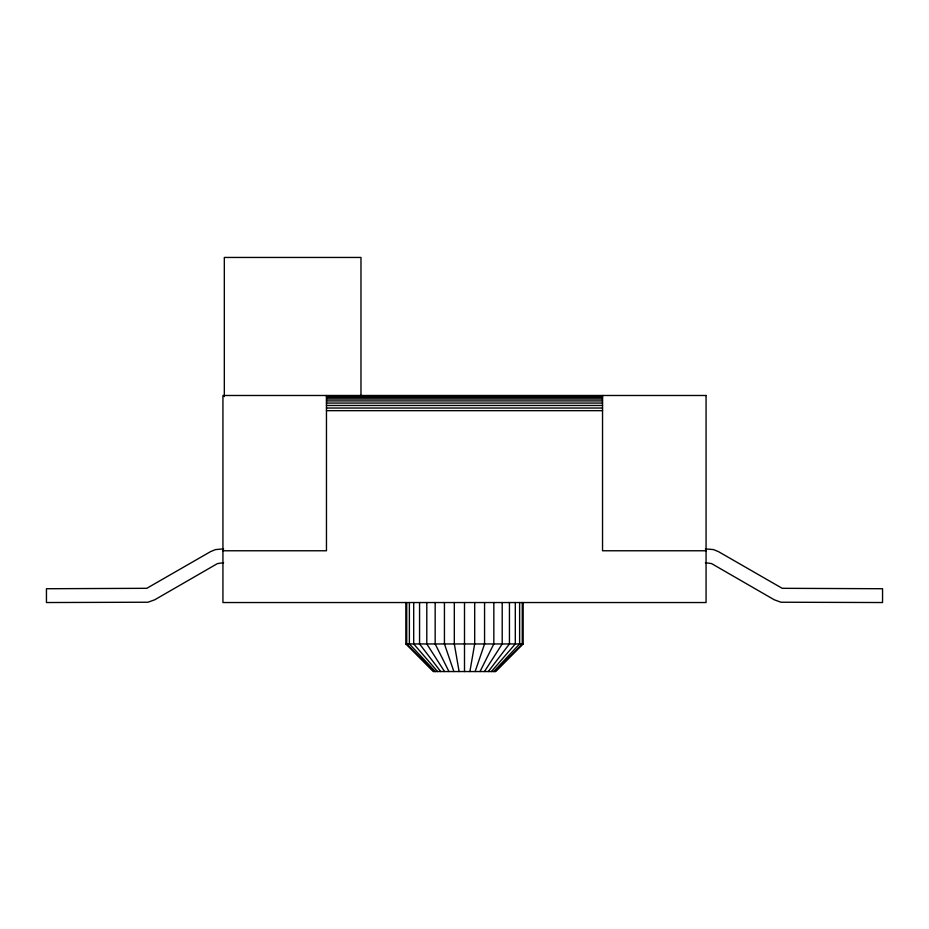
<?xml version="1.0" encoding="UTF-8"?>
<svg xmlns="http://www.w3.org/2000/svg" width="929" height="929" viewBox="0 0 929 929"><rect width="100%" height="100%" fill="white"/><g stroke="black" fill="none" stroke-linecap="round" stroke-linejoin="round"><path stroke-width="1.39" d="M469.888 671.551L474.684 643.948L474.684 602.538M475.125 671.551L484.566 643.948L484.566 602.538M480.026 671.551L493.833 643.948L493.833 602.538M484.462 671.551L502.206 643.948L502.206 602.538M488.294 671.551L509.44 643.948L509.44 602.538M491.395 671.551L515.305 643.948L515.305 602.538M493.682 671.551L519.625 643.948L519.625 602.538M495.087 671.551L522.272 643.948L522.272 602.538M523.166 602.538L523.166 643.948L495.563 671.551L433.437 671.551L405.834 643.948L405.834 602.538M326.462 395.708L602.538 395.708M326.462 396.393L602.538 396.393M326.462 397.519L602.538 397.519M326.462 399.029L602.538 399.029M326.462 400.91L602.538 400.91M326.462 403.07L602.538 403.07M326.462 405.474L602.538 405.474M326.462 408.028L602.538 408.028M326.462 410.664L602.538 410.664M223.61 548.888L215.482 549.596L210.488 551.663L146.794 588.312L46.45 588.731L46.45 602.538L148.025 602.224L154.783 599.762L217.398 563.613L223.61 562.684M705.39 548.888L713.518 549.596L718.512 551.663L782.206 588.312L882.55 588.731L882.55 602.538L780.975 602.224L774.217 599.762L711.602 563.613L705.39 562.684M222.937 550.769L326.462 550.769L326.462 395.487M706.063 550.769L602.538 550.769L602.538 395.487M405.834 643.948L523.166 643.948M433.913 671.551L406.728 643.948L406.728 602.538M435.318 671.551L409.375 643.948L409.375 602.538M437.605 671.551L413.695 643.948L413.695 602.538M440.706 671.551L419.56 643.948L419.56 602.538M444.538 671.551L426.794 643.948L426.794 602.538M448.974 671.551L435.167 643.948L435.167 602.538M453.875 671.551L444.434 643.948L444.434 602.538M459.112 671.551L454.316 643.948L454.316 602.538M464.5 602.538L464.5 671.551M360.975 395.487L360.975 257.449L224.319 257.449L224.319 396.59M706.063 395.487L222.937 395.487L222.937 602.538L706.063 602.538L706.063 395.487"/></g></svg>
